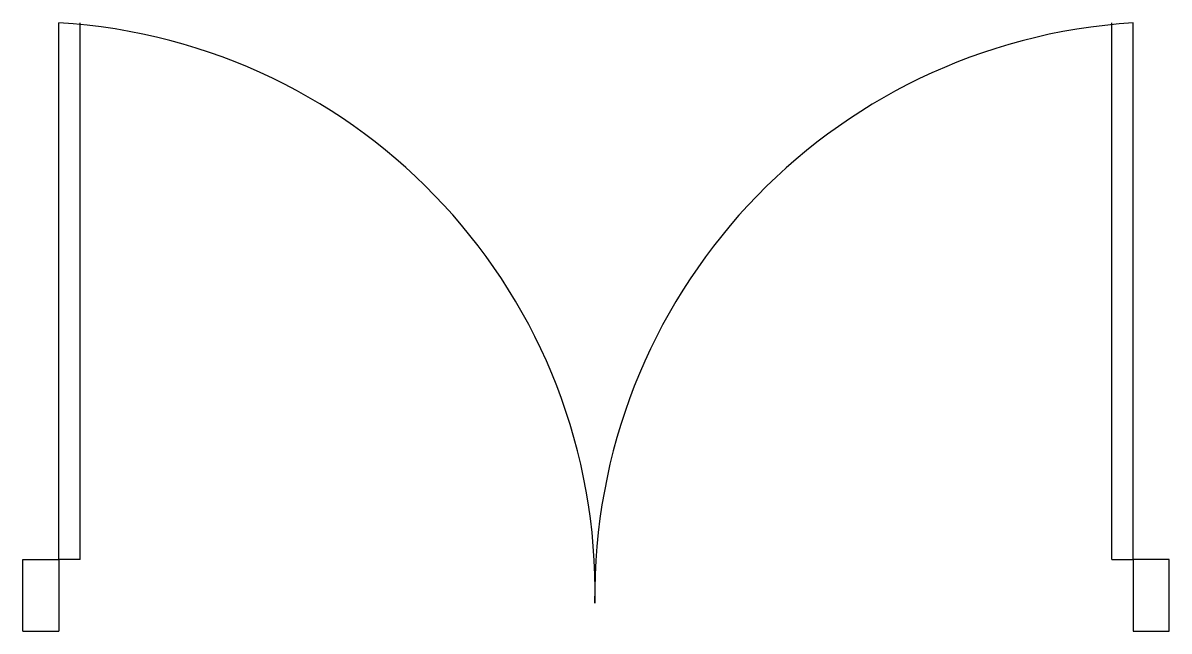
# Model space of a CAD drawing. Header units: inches. Extents: x 101551 to 101711, y 25935 to 26020.
import ezdxf

# ---------------------------------------------------------------- set-up
doc = ezdxf.new("R2010")
doc.units = ezdxf.units.IN
doc.header["$MEASUREMENT"] = 0

msp = doc.modelspace()

# ---------------------------------------------------------------- linework, layer by layer
at = {"color": 1}
for p, q in [((101555.9, 25944.94), (101555.9, 26019.94)), ((101558.9, 25944.94), (101558.9, 26019.94)), ((101702.9, 25944.94), (101702.9, 26019.94)), ((101705.9, 25944.94), (101705.9, 26019.94)), ((101550.9, 25934.94), (101550.9, 25944.94)), ((101550.9, 25944.94), (101555.9, 25944.94)), ((101555.9, 25944.94), (101555.9, 25934.94)), ((101558.9, 25944.94), (101555.9, 25944.94)), ((101702.9, 25944.94), (101705.9, 25944.94)), ((101710.9, 25944.94), (101705.9, 25944.94)), ((101705.9, 25944.94), (101705.9, 25934.94)), ((101710.9, 25934.94), (101710.9, 25944.94)), ((101550.9, 25934.94), (101555.9, 25934.94)), ((101705.9, 25934.94), (101710.9, 25934.94))]:
    msp.add_line(p, q, dxfattribs=at)
for centre, radius, start, end in [((101551.16, 25940.48), 79.61, 358.8385, 86.588), ((101710.9, 25939.94), 80.16, 93.5763, 180.7704)]:
    msp.add_arc(centre, radius, start, end, dxfattribs=at)

doc.saveas('drawing.dxf')
